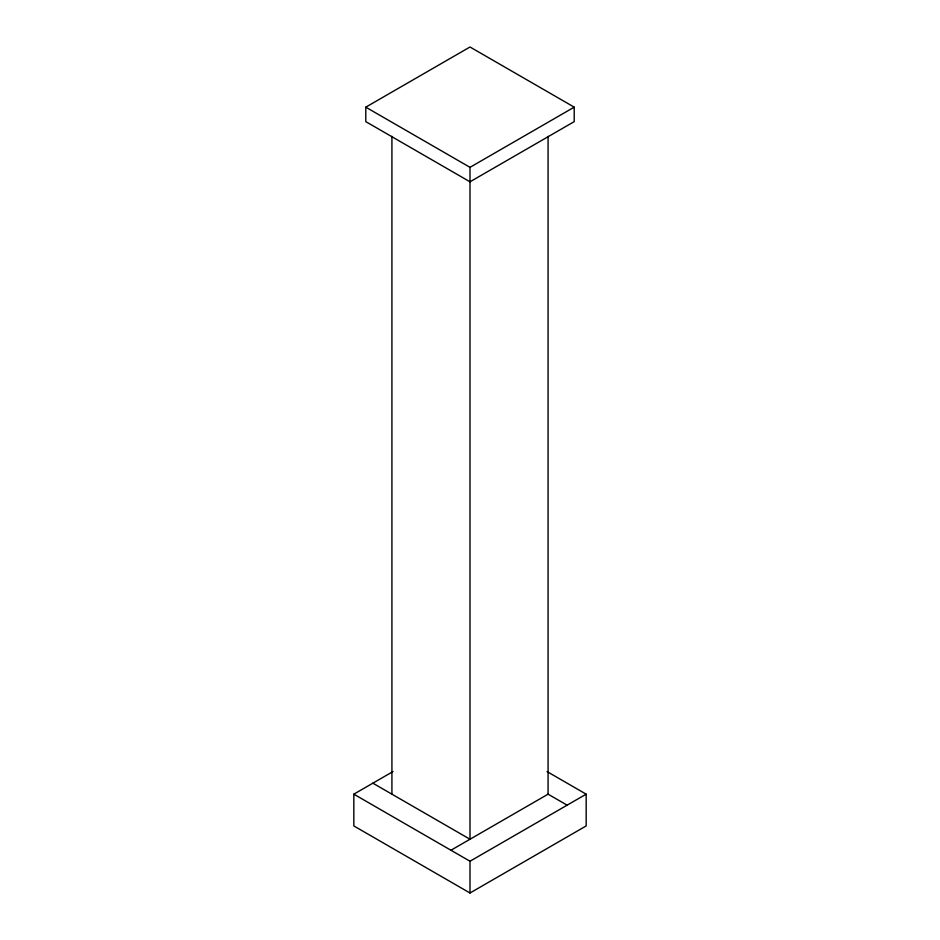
<?xml version="1.0" encoding="UTF-8"?>
<svg xmlns="http://www.w3.org/2000/svg" width="940" height="940" viewBox="0 0 940 940"><rect width="100%" height="100%" fill="white"/><g stroke="black" fill="none" stroke-linecap="round" stroke-linejoin="round"><path stroke-width="1.41" d="M365.789 107.16L470 47L574.211 107.16L574.211 121.636L470 181.808L365.789 121.636L365.789 107.16L470 167.332L574.211 107.16M547.033 771.564L586.172 794.171L586.172 825.931L470 893L353.828 825.931L353.828 794.171L393.026 771.54M450.953 850.242L548.079 794.171L567.126 805.157M353.828 794.171L470 861.24L586.172 794.171M372.875 783.173L470 839.244L470 167.332M548.079 136.323L548.079 794.171M470 861.24L470 893M391.921 136.323L391.921 794.171"/></g></svg>
